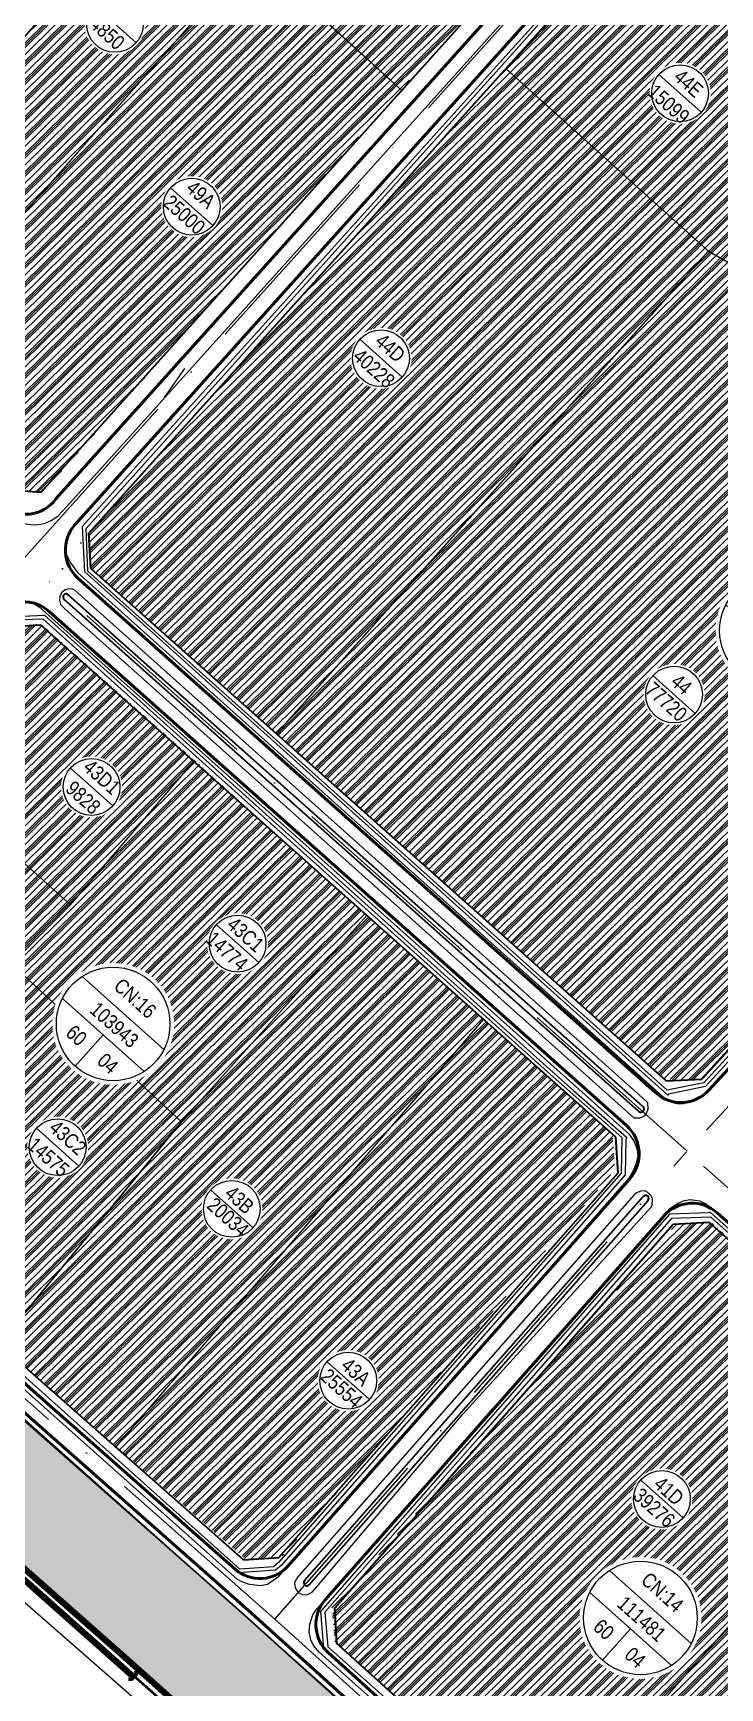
# Model space of a CAD drawing. Extents: x 577299 to 581055, y 2342699 to 2346415.
# Drawn here: x 578170 to 578498, y 2344859 to 2345650 of the extents above; entities that cross this region are included whole.
import ezdxf
from ezdxf.enums import TextEntityAlignment as Align

# ---------------------------------------------------------------- set-up
doc = ezdxf.new("R2010")
doc.units = 0
doc.header["$LTSCALE"] = 10
doc.header["$MEASUREMENT"] = 0
doc.set_wipeout_variables(frame=1)
for name, pattern in [('ACAD_ISO10W100', [18, 12, -3, 0, -3]), ('CENTER', [2, 1.25, -0.25, 0.25, -0.25]), ('DUONG_MON', [3.5, 0, -1.5, 2]), ('DUONGDUT', [0.1875, 0.125, -0.0625])]:
    doc.linetypes.add(name, pattern=pattern)
for name, color, linetype in [('cayxanh', 74, 'Continuous'), ('DG-MON', 8, 'DUONG_MON'), ('dientich', 11, 'Continuous'), ('DUONG', 7, 'Continuous'), ('HTCN', 192, 'Continuous'), ('HTRanhTN', 147, 'Continuous'), ('KYHIEU', 2, 'Continuous'), ('Lopduong', 7, 'Continuous'), ('THUAbo', 8, 'Continuous'), ('Tim dg', 6, 'CENTER')]:
    doc.layers.add(name, color=color, linetype=linetype)
for name, color, linetype, lineweight in [('dqh', 7, 'Continuous', 60), ('DuongQH', 7, 'Continuous', 60), ('r-g-t-ke', 7, 'Continuous', 20), ('whe', 142, 'Continuous', 35), ('wlong-duong', 40, 'Continuous', 53)]:
    doc.layers.add(name, color=color, linetype=linetype, lineweight=lineweight)
doc.styles.add('CHUHOA', font='VHARIALN.TTF')
doc.linetypes.add('BOCAP_XAY', pattern='A,0.75,[147,LTTLL.SHX,S=0.1,R=0,X=0,Y=0],0.75', length=1.5)
pattern_1 = [(359.58224145, (-17089.4939, 4285.579), (0.015785906, 2.1650059602), [1.25, -1.25]), (59.58224145, (-17089.4939, 4285.579), (-1.8670572079, 1.0961739756), [1.25, -1.25]), (119.58224145, (-17088.861, 4286.657), (-1.8828431138, -1.0688319845), [1.25, -1.25])]
pattern_2 = [(44.58224145, (-17089.494, 4285.579), (-4.387077064, 4.451522755), []), (44.58224145, (-17090.042, 4286.1354), (-4.387077064, 4.451522755), []), (44.58224145, (-17090.5906, 4286.692), (-4.387077064, 4.451522755), []), (44.58224145, (-17092.236, 4288.361), (-4.387077064, 4.451522755), [])]

# ---------------------------------------------------------------- blocks, each defined once
blk = doc.blocks.new('KH1')
blk.add_wipeout([(-9.82, 12.4), (-7.93, 13.63), (-6.29, 14.44), (-4.99, 14.94), (-3.04, 15.48), (-1.68, 15.72), (0.63, 15.87), (0.63, 15.87), (2.71, 15.75), (4.26, 15.49), (5.93, 15.05), (8.15, 14.17), (9.75, 13.31), (11.43, 12.14), (13.03, 10.71), (14.25, 9.35), (15.37, 7.79), (16.16, 6.43), (17.22, 3.92), (17.76, 1.91), (18.06, -0.17), (18.11, -1.61), (17.9, -4.33), (17.43, -6.45), (16.65, -8.61), (15.72, -10.44), (13.85, -13.06), (12.15, -14.77), (10.19, -16.25), (7.41, -17.72), (5.48, -18.4), (3.56, -18.84), (0.63, -19.09), (-2.13, -18.87), (-3.95, -18.48), (-5.71, -17.9), (-7.11, -17.28), (-8.47, -16.54), (-10.17, -15.36), (-10.17, -15.36), (-12.95, -12.62), (-14.19, -10.88), (-15.36, -8.66), (-16.14, -6.54), (-16.76, -3.35), (-16.76, -1.61), (-16.64, 1.08), (-16.23, 3), (-15.03, 6.15), (-13.34, 8.89), (-12.06, 10.41)])
blk.add_line((16.91, -1.61), (-15.64, -1.61))
blk.add_circle((0.63, -1.61), 16.27)
blk = doc.blocks.new('vfgf')
blk.add_wipeout([(582058.18, 2343877.06), (582061.89, 2343876.51), (582064.83, 2343875.73), (582067.01, 2343874.92), (582070.04, 2343873.45), (582072.01, 2343872.24), (582075.07, 2343869.89), (582075.07, 2343869.89), (582077.53, 2343867.45), (582079.19, 2343865.41), (582080.79, 2343863.02), (582082.6, 2343859.49), (582083.64, 2343856.63), (582084.46, 2343853.32), (582084.89, 2343849.78), (582084.92, 2343846.73), (582084.6, 2343843.54), (582084.08, 2343840.98), (582082.65, 2343836.67), (582081.11, 2343833.56), (582079.19, 2343830.63), (582077.68, 2343828.77), (582074.42, 2343825.6), (582071.5, 2343823.47), (582068.13, 2343821.62), (582064.96, 2343820.36), (582059.73, 2343819.15), (582055.72, 2343818.89), (582051.64, 2343819.19), (582046.54, 2343820.4), (582043.38, 2343821.67), (582040.48, 2343823.24), (582036.56, 2343826.15), (582033.34, 2343829.47), (582031.5, 2343831.97), (582029.93, 2343834.64), (582028.86, 2343836.95), (582027.99, 2343839.37), (582027.16, 2343842.72), (582027.16, 2343842.72), (582026.7, 2343849.21), (582027.06, 2343852.74), (582028.04, 2343856.83), (582029.4, 2343860.32), (582032.14, 2343865), (582034.05, 2343867.18), (582037.16, 2343870.41), (582039.8, 2343872.36), (582044.76, 2343874.98), (582049.89, 2343876.55), (582053.18, 2343877.04)]).dxf.layer = 'KYHIEU'
at = {"layer": 'KYHIEU'}
for p, q in [((582080.12, 2343835.99), (582040.8, 2343870.61)), ((582070.82, 2343825.43), (582031.51, 2343860.05)), ((582051.16, 2343842.74), (582037.89, 2343827.67))]:
    blk.add_line(p, q, dxfattribs=at)
blk.add_circle((582055.81, 2343848.02), 27.12, dxfattribs=at)

msp = doc.modelspace()

# ---------------------------------------------------------------- hatches: boundary and pattern name
at = {"layer": 'cayxanh'}
h = msp.add_hatch(dxfattribs=at)
h.set_pattern_fill('STARS', color=256, scale=10, angle=-0.41776, style=0)
h.set_pattern_definition(pattern_1)
h.paths.add_polyline_path([(577985.25, 2345146.08), (577921.48, 2345132.19), (578203.14, 2344883.36), (578244.43, 2344917.21)])
h = msp.add_hatch(dxfattribs=at)
h.set_pattern_fill('STARS', color=256, scale=10, angle=-0.41776, style=0)
h.set_pattern_definition(pattern_1)
h.paths.add_polyline_path([(578287.79, 2344878.93), (578244.43, 2344917.21), (578203.14, 2344883.36), (578215.38, 2344872.55), (578330.82, 2344769.37), (578382.92, 2344793.14)])
at = {"layer": 'HTCN'}
h = msp.add_hatch(dxfattribs=at)
h.set_pattern_fill('PLASTI', color=256, scale=25, angle=44.58224, style=0)
h.set_pattern_definition(pattern_2)
h.paths.add_polyline_path([(578193.44, 2345760.85), (578230.58, 2345801.24), (578382.58, 2345663.57), (578345.6, 2345622.68)])
h = msp.add_hatch(dxfattribs=at)
h.set_pattern_fill('PLASTI', color=256, scale=25, angle=44.58224, style=0)
h.set_pattern_definition(pattern_2)
h.paths.add_polyline_path([(578233.37, 2345724.6), (578274.61, 2345687.15), (578095.84, 2345484.67), (578054.59, 2345521.62)])
h = msp.add_hatch(dxfattribs=at)
h.set_pattern_fill('PLASTI', color=256, scale=25, angle=44.58224, style=0)
h.set_pattern_definition(pattern_2)
h.paths.add_polyline_path([(578395.81, 2345632.63), (578461.98, 2345706.89), (578574.88, 2345605.5), (578525.08, 2345549.7), (578511.77, 2345534.63), (578492.57, 2345545.37)])
h = msp.add_hatch(dxfattribs=at)
h.set_pattern_fill('PLASTI', color=256, scale=25, angle=44.58224, style=0)
h.set_pattern_definition(pattern_2)
h.paths.add_polyline_path([(578095.84, 2345484.67), (578155.12, 2345431.7), (578174.63, 2345430.34), (578345.6, 2345622.68), (578274.8, 2345687.37)])
h = msp.add_hatch(dxfattribs=at)
h.set_pattern_fill('PLASTI', color=256, scale=25, angle=44.58224, style=0)
h.set_pattern_definition(pattern_2)
h.paths.add_polyline_path([(578196.37, 2345410.47), (578197.78, 2345393.22), (578286.51, 2345315.17), (578492.57, 2345545.37), (578395.82, 2345632.64)])
h = msp.add_hatch(dxfattribs=at)
h.set_pattern_fill('PLASTI', color=256, scale=25, angle=44.58224, style=0)
h.set_pattern_definition(pattern_2)
h.paths.add_polyline_path([(578472.2, 2345149.94), (578489.12, 2345149.6), (578531.72, 2345196.66), (578557.8, 2345223.47), (578607.32, 2345270.76), (578639.36, 2345299.3), (578680.11, 2345336.76), (578526.21, 2345474.79), (578528.15, 2345478.45), (578563.34, 2345515.33), (578524.97, 2345549.57), (578511.77, 2345534.63), (578492.57, 2345545.37), (578286.5, 2345315.16)])
h = msp.add_hatch(dxfattribs=at)
h.set_pattern_fill('PLASTI', color=256, scale=25, angle=44.58224, style=0)
h.set_pattern_definition(pattern_2)
h.paths.add_polyline_path([(578105.61, 2345307.32), (578187.97, 2345233.23), (578247.24, 2345302.23), (578173.79, 2345367.47), (578156.87, 2345365.92)])
h = msp.add_hatch(dxfattribs=at)
h.set_pattern_fill('PLASTI', color=256, scale=25, angle=44.58224, style=0)
h.set_pattern_definition(pattern_2)
h.paths.add_polyline_path([(578105.61, 2345307.32), (578049.24, 2345242.95), (578132.38, 2345171.61), (578159.75, 2345205.05), (578187.97, 2345233.23)])
h = msp.add_hatch(dxfattribs=at)
h.set_pattern_fill('PLASTI', color=256, scale=25, angle=44.58224, style=0)
h.set_pattern_definition(pattern_2)
h.paths.add_polyline_path([(578159.75, 2345205.05), (578187.97, 2345233.23), (578247.25, 2345302.22), (578329.2, 2345227.95), (578240.87, 2345129.71)])
h = msp.add_hatch(dxfattribs=at)
h.set_pattern_fill('PLASTI', color=256, scale=25, angle=44.58224, style=0)
h.set_pattern_definition(pattern_2)
h.paths.add_polyline_path([(578153.67, 2345023.54), (578209.85, 2344974.56), (578385.13, 2345178.57), (578329.6, 2345228.4), (578240.87, 2345129.71)])
h = msp.add_hatch(dxfattribs=at)
h.set_pattern_fill('PLASTI', color=256, scale=25, angle=44.58224, style=0)
h.set_pattern_definition(pattern_2)
h.paths.add_polyline_path([(578070.97, 2345096.61), (578153.67, 2345023.54), (578240.87, 2345129.71), (578159.75, 2345205.05)])
h = msp.add_hatch(dxfattribs=at)
h.set_pattern_fill('PLASTI', color=256, scale=25, angle=44.58224, style=0)
h.set_pattern_definition(pattern_2)
h.paths.add_polyline_path([(578385.13, 2345178.57), (578446.74, 2345123.42), (578447.81, 2345106.68), (578289.06, 2344922.34), (578271.95, 2344920.4), (578209.88, 2344974.6)])
h = msp.add_hatch(dxfattribs=at)
h.set_pattern_fill('PLASTI', color=256, scale=25, angle=44.58224, style=0)
h.set_pattern_definition(pattern_2)
h.paths.add_polyline_path([(578314.1, 2344881.39), (578312.69, 2344897.96), (578477, 2345080.53), (578494.15, 2345081.41), (578593.61, 2344991.75), (578414.14, 2344789.37)])
h = msp.add_hatch(dxfattribs=at)
h.set_pattern_fill('PLASTI', color=256, scale=25, angle=44.58224, style=0)
h.set_pattern_definition(pattern_2)
h.paths.add_polyline_path([(578414.14, 2344789.37), (578455.5, 2344752.44), (578635.57, 2344954.03), (578593.62, 2344991.76)])

# ---------------------------------------------------------------- linework, layer by layer
at = {"layer": 'DG-MON', "extrusion": (0.002986, 0.010064, 0.999945), "elevation": -7.89}
msp.add_lwpolyline([(578256.94, 2345512.29), (578257.24, 2345512.73), (578279.5, 2345544.1)], dxfattribs=at)
at = {"layer": 'dientich', "extrusion": (-1.38117e-05, 2.8119e-05, 1), "elevation": 57.97}
for points in [[(578462.27, 2345706.63), (578515.62, 2345765.32), (578532.71, 2345766.56), (578713.02, 2345616.51), (578645.35, 2345542.21)], [(578396.09, 2345632.37), (578462.27, 2345706.63), (578575.16, 2345605.24), (578525.37, 2345549.44), (578512.05, 2345534.37), (578492.85, 2345545.11)]]:
    msp.add_lwpolyline(points, close=True, dxfattribs=at)
at = {"layer": 'DUONG', "extrusion": (-8.80861e-05, -0.0001149, 1), "elevation": 1.01}
msp.add_lwpolyline([(577927.16, 2345118.96), (578026.79, 2345025.37), (578160.78, 2344904.4), (578164.74, 2344901.39), (578250.24, 2344826.57), (578473.62, 2344628.34), (578555.19, 2344558.85), (578559.81, 2344556.29), (578572.25, 2344545.36), (578574.6, 2344543.57), (578724.4, 2344409.55), (578728.5, 2344405.51)], dxfattribs=at)
at = {"layer": 'DuongQH', "extrusion": (-4.70424e-05, -0.000153262, 1), "elevation": 0.15}
msp.add_lwpolyline([(578219.17, 2344867.43), (578219.52, 2344865.97), (578217.18, 2344863.46), (578215.67, 2344863.31)], dxfattribs=at)
at = {"layer": 'HTRanhTN', "linetype": 'BOCAP_XAY', "ltscale": 0.5}
for points in [[(578504.94, 2345759.62), (578392.76, 2345635.41)], [(578393.81, 2345634.14), (578505.39, 2345758.87)], [(578794.64, 2345438.14), (578545.13, 2345205.36), (578491.13, 2345146.55), (578473.47, 2345142.78), (578473.11, 2345142.35), (578194.7, 2345392.24), (578193.63, 2345414.15), (578392.77, 2345635.42)], [(578793.2, 2345439.66), (578544.83, 2345207.8), (578490.25, 2345148.31), (578472.8, 2345144.79), (578472.8, 2345144.79), (578196.25, 2345392.68), (578195.33, 2345413.07), (578393.82, 2345634.15)], [(578452.71, 2345104.35), (578288.57, 2344917.78), (578285.81, 2344915.51), (578267.99, 2344914.23), (578147.53, 2345021.93), (577990.87, 2345161.12), (577989.47, 2345180.46), (578064.17, 2345266.79), (578154.63, 2345370.63)], [(578450.87, 2345105.18), (578287.17, 2344919.15), (578284.82, 2344917.11), (578268.7, 2344916.06), (578148.24, 2345023.76), (577992.04, 2345162.59), (577991.1, 2345180.26), (578065.29, 2345265.63), (578155.54, 2345369.21)], [(578154.63, 2345370.63), (578175.42, 2345371.53), (578416.8, 2345154.66)], [(578155.54, 2345369.21), (578174.76, 2345369.89), (578415.62, 2345153.53)], [(578415.62, 2345153.53), (578426.42, 2345143.96)], [(578428.06, 2345144.68), (578416.8, 2345154.66)], [(578426.42, 2345143.96), (578451.15, 2345122.21), (578451.15, 2345122.21), (578450.87, 2345105.18)], [(578428.06, 2345144.68), (578453.49, 2345122.19), (578452.99, 2345121.38), (578452.71, 2345104.35)], [(578492.78, 2345086.19), (578473.92, 2345085.52), (578382.73, 2344981.71), (578307.26, 2344895.75), (578308.73, 2344877.98), (578617.96, 2344603.14)], [(578537.05, 2345045.49), (578493.61, 2345084.16), (578474.91, 2345083.49), (578383.72, 2344979.68), (578309.34, 2344895.44), (578310.77, 2344878.93), (578619.34, 2344604.58)], [(578537.86, 2345046.57), (578493.31, 2345086.52)]]:
    msp.add_lwpolyline(points, dxfattribs=at)
at = {"layer": 'Lopduong'}
for points in [[(578381.48, 2345640.65), (578492.13, 2345764.29), (578495.86, 2345770.46), (578494.3, 2345777.3), (578492.77, 2345780.22), (578441.67, 2345825.3)], [(578388.21, 2345635.83), (578498.13, 2345758.92), (578507.04, 2345765.56)], [(578152.32, 2345426.87), (578162.78, 2345417.42), (578165.38, 2345415.62), (578167.38, 2345415.04), (578170.56, 2345414.72), (578173.68, 2345415.01), (578175.8, 2345415.52), (578178.97, 2345416.93), (578182, 2345419.05), (578187.53, 2345425.02), (578381.49, 2345640.67)], [(578388.22, 2345635.85), (578190.13, 2345415.13)], [(578190.13, 2345415.13), (578186.57, 2345409.94), (578185.46, 2345406.9), (578185.36, 2345403.32), (578185.97, 2345400.26), (578187.89, 2345396.65), (578191.36, 2345391.89), (578195.5, 2345388.23), (578470.76, 2345141.78), (578473.54, 2345139.85), (578475.47, 2345138.9), (578477.47, 2345138.38), (578480.56, 2345138.32), (578487.19, 2345140.26), (578490.7, 2345142.44), (578544.36, 2345201.16), (578561.31, 2345219.03), (578796.51, 2345436.79)], [(578456.84, 2345131.55), (578459.83, 2345131.53), (578461.75, 2345132.27), (578462.8, 2345133.51), (578463.66, 2345135.73), (578463.52, 2345138.65), (578462.7, 2345139.58), (578277.69, 2345305.06), (578190.18, 2345383.46), (578188.96, 2345384.1), (578187.53, 2345384.25), (578185.32, 2345383.65), (578183.57, 2345382.26), (578182.8, 2345380.5), (578182.58, 2345378.61), (578183.08, 2345376.62), (578185.15, 2345374.64), (578456.84, 2345131.55)], [(578504.78, 2344686.26), (578287.79, 2344878.93), (578139.65, 2345010.9), (577973.18, 2345159.33), (577834.31, 2345282.25), (577728.36, 2345375.87)], [(578167.69, 2345377.96), (578170.15, 2345377.37), (578172.99, 2345375.66), (578454.62, 2345123.7)], [(578470.76, 2345141.78), (578473.54, 2345139.85), (578475.47, 2345138.9), (578477.47, 2345138.38), (578480.56, 2345138.32), (578487.19, 2345140.26), (578490.7, 2345142.44)], [(578454.62, 2345123.7), (578456.96, 2345120.27), (578458.48, 2345116.46), (578458.83, 2345113.36), (578458.2, 2345110.31), (578456.73, 2345106.52), (578454.6, 2345102.94), (578362.8, 2344998.46), (578286.68, 2344911.99), (578281.96, 2344908.7), (578278.41, 2344908.06), (578273.44, 2344908.73), (578269.32, 2344910.05), (578267.61, 2344911), (578146.05, 2345019.27)], [(578464.96, 2345088.76), (578465.66, 2345089.91), (578465.73, 2345092.89), (578465.18, 2345094.32), (578463.59, 2345095.9), (578462.09, 2345096.68), (578460.29, 2345096.6), (578458.21, 2345095.74), (578457.05, 2345094.83), (578368.52, 2344994.36), (578296.36, 2344912.13), (578294.92, 2344909.62), (578295.16, 2344907.06), (578296.65, 2344904.87), (578298.67, 2344903.86), (578300.77, 2344903.73), (578303.25, 2344905.1), (578305.49, 2344907.58), (578375.18, 2344989.99), (578464.96, 2345088.76)], [(578474.09, 2345088.3), (578478.11, 2345090.75), (578481.03, 2345092), (578483.78, 2345092.48), (578488.26, 2345091.86), (578491.65, 2345090.33)], [(578491.65, 2345090.33), (578638.39, 2344959.69), (578675.42, 2344926.99), (578766.34, 2344845.76), (578970.47, 2344663.63)], [(578969.29, 2344644.13), (578863.37, 2344542.02), (578787.93, 2344469.52), (578783.42, 2344466.22), (578777.26, 2344463.96), (578770.73, 2344465.07), (578765.97, 2344468.32), (578607.64, 2344608.9), (578512.75, 2344693.14), (578306.73, 2344876.23), (578304.01, 2344879.6), (578302.64, 2344882.3), (578301.94, 2344886.13), (578302.16, 2344889.81), (578303.63, 2344894.21), (578305.56, 2344897.14), (578310.59, 2344902.87), (578388.97, 2344991.88), (578474.09, 2345088.3)], [(578493.31, 2345086.52), (578492.78, 2345086.19)]]:
    msp.add_lwpolyline(points, dxfattribs=at)
at = {"layer": 'THUAbo', "extrusion": (0.002986, 0.010064, 0.999945), "elevation": -7.89}
msp.add_lwpolyline([(578315.48, 2345608.34), (578305.74, 2345594.44)], dxfattribs=at)
at = {"layer": 'Tim dg', "linetype": 'ACAD_ISO10W100', "ltscale": 0.8}
for p, q in [((578556.32, 2345196.43), (578482.07, 2345115.31)), ((578775.34, 2344450.4), (578285.46, 2344892.2))]:
    msp.add_line(p, q, dxfattribs=at)
at = {"layer": 'whe'}
for p, q in [((578155.19, 2345431.71), (578173.85, 2345430.41, 0)), ((578543.55, 2345209.14), (578489.36, 2345150.03)), ((578472.29, 2345149.16), (578489.36, 2345150.03)), ((578449.37, 2345105.3), (578448.34, 2345122.28)), ((578475.73, 2345080.76), (578492.62, 2345081.77)), ((578270.45, 2344920.52), (578287.38, 2344921.58)), ((578776.83, 2344437.96), (578270.92, 2344894.11)), ((578315.14, 2344880.49), (578314.16, 2344897.52)), ((578765.58, 2344474.35), (578315.14, 2344880.49))]:
    msp.add_line(p, q, dxfattribs=at)
at = {"layer": 'whe', "extrusion": (2.60496e-08, -2.33924e-08, 1)}
msp.add_line((578197.54, 2345393.92, 0), (578196.6, 2345410.84, 0), dxfattribs=at)
at = {"layer": 'whe', "extrusion": (-3.29589e-07, -3.85832e-07, 1)}
msp.add_line((578173.75, 2345366.9, 0), (578156.95, 2345365.8, 0), dxfattribs=at)
at = {"layer": 'whe'}
for centre, start, end in [((578185.86, 2345380.23), 48.30362, 228.30362), ((578460.31, 2345135.72), 228.30362, 48.30362), ((578462.52, 2345093), 318.59619, 138.59619), ((578300.77, 2344909.54), 138.59619, 318.59619)]:
    msp.add_arc(centre, 1.5, start, end, dxfattribs=at)
at = {"layer": 'wlong-duong'}
for p, q in [((578547.8, 2345204.9), (578492.65, 2345144.74)), ((578964.42, 2344668.66), (578496.67, 2345086.19)), ((578771.57, 2344446.74), (578272.91, 2344896.35)), ((578762.15, 2344469.36), (578311.02, 2344876.12))]:
    msp.add_line(p, q, dxfattribs=at)
for centre, radius, start, end in [((578166.43, 2345437.86, 0), 18.08, 228.24786, 323.41011), ((578479.38, 2345156.9), 18, 228.30362, 317.48652), ((578441.4, 2345114.4), 18, 318.59619, 48.30362), ((578484.68, 2345072.77), 18, 48.2467, 138.59619), ((578278.38, 2344929.52, 0), 18, 228.58261, 318.59619), ((578323.08, 2344889.49), 18, 138.59619, 227.96083)]:
    msp.add_arc(centre, radius, start, end, dxfattribs=at)
at = {"layer": 'wlong-duong', "extrusion": (2.55336e-08, -2.29291e-08, 1)}
msp.add_arc((578203.43, 2345402.73, -0.04), 18, 138.0763, 228.30362, dxfattribs=at)
at = {"layer": 'wlong-duong', "extrusion": (-8.26935e-07, -9.2825e-07, 1)}
msp.add_arc((578165.77, 2345359.95, -2.66), 18, 48.30362, 139.19487, dxfattribs=at)

# ---------------------------------------------------------------- next in the draw order: block references
at = {"layer": 'KYHIEU', "xscale": 0.833333333333181, "yscale": 0.833333333333181, "zscale": 0.833333333333181, "rotation": 318.2146987994943}
for p in [(578209.59, 2345655.33), (578246.32, 2345568.06), (578336.68, 2345495.65), (578476.6, 2345335.06), (578198.46, 2345290.92), (578268.17, 2345216.1), (578182.31, 2345118.89), (578265.44, 2345089.44), (578321.01, 2345007.4), (578470.76, 2344950.86)]:
    msp.add_blockref('KH1', p, dxfattribs=at)

# ---------------------------------------------------------------- next in the draw order: linework, layer by layer
at = {"layer": 'dientich', "extrusion": (-1.38117e-05, 2.8119e-05, 1)}
for points, elevation in [([(577972.5, 2345594.92), (578013.69, 2345558.14), (578193.07, 2345761.16), (578152.36, 2345798.02)], 0.36), ([(578193.8, 2345760.52), (578230.58, 2345801.24), (578382.96, 2345663.23), (578346.13, 2345622.21)], 0.36), ([(578013.7, 2345558.15), (578054.77, 2345521.41), (578233.37, 2345724.6), (578193.07, 2345761.16)], 0.36), ([(578233.37, 2345724.6), (578274.61, 2345687.15), (578095.84, 2345484.67), (578054.59, 2345521.62)], 0.36), ([(578095.84, 2345484.67), (578155.12, 2345431.7), (578173.85, 2345430.41), (578346.13, 2345622.21), (578274.8, 2345687.37)], 0.36), ([(578196.6, 2345410.83), (578197.54, 2345393.92), (578286.26, 2345314.88), (578492.57, 2345545.37), (578395.82, 2345632.64)], 0.36), ([(578472.17, 2345149.29), (578489.23, 2345150.16), (578531.6, 2345196.79), (578557.68, 2345223.6), (578607.2, 2345270.89), (578639.24, 2345299.43), (578679.99, 2345336.88), (578526.09, 2345474.92), (578528.03, 2345478.58), (578563.21, 2345515.46), (578524.85, 2345549.7), (578511.65, 2345534.76), (578492.45, 2345545.5), (578286.14, 2345315.01)], 57.96), ([(578106.09, 2345306.89), (578187.97, 2345233.23), (578246.85, 2345301.78), (578173.75, 2345366.9), (578156.95, 2345365.8)], 0.36), ([(578106.09, 2345306.89), (578050.19, 2345242.14), (578132.38, 2345171.61), (578159.75, 2345205.05), (578187.97, 2345233.23)], 0.36), ([(578159.75, 2345205.05), (578187.97, 2345233.23), (578246.85, 2345301.78), (578329.43, 2345228.21), (578240.87, 2345129.71)], 0.36), ([(578153.67, 2345023.54), (578209.56, 2344974.24), (578385.13, 2345178.57), (578329.43, 2345228.21), (578240.87, 2345129.71)], 0.36), ([(578070.97, 2345096.61), (578153.67, 2345023.54), (578240.87, 2345129.71), (578159.75, 2345205.05)], 0.36), ([(578385.13, 2345178.57), (578448.34, 2345122.28), (578449.37, 2345105.29), (578287.38, 2344921.58), (578270.45, 2344920.52), (578209.56, 2344974.24)], 0.36), ([(578315.14, 2344880.49), (578314.16, 2344897.52), (578475.73, 2345080.76), (578492.62, 2345081.77), (578593.61, 2344991.75), (578415.06, 2344790.39)], 0.36), ([(578415.06, 2344790.39), (578456.25, 2344753.26), (578635.57, 2344954.03), (578593.62, 2344991.75)], 0.36), ([(578456.25, 2344753.26), (578513.49, 2344701.64), (578692.06, 2344902.94), (578635.55, 2344954.1)], 0.36)]:
    msp.add_lwpolyline(points, close=True, dxfattribs=dict(at, elevation=elevation))
at = {"layer": 'DuongQH', "linetype": 'DUONGDUT', "ltscale": 100, "extrusion": (-4.70424e-05, -0.000153262, 1), "const_width": 1.2, "elevation": 0.15}
msp.add_lwpolyline([(577577.5, 2345433.97), (578218.16, 2344864.51)], dxfattribs=at)
at = {"layer": 'DuongQH', "color": 33, "extrusion": (-4.70424e-05, -0.000153262, 1), "elevation": 0.15}
for points in [[(577577.23, 2345433.41), (578217.74, 2344864.06)], [(577577.78, 2345434.54), (578218.6, 2344864.98)]]:
    msp.add_lwpolyline(points, dxfattribs=at)
at = {"layer": 'DuongQH', "linetype": 'DUONGDUT', "ltscale": 30, "extrusion": (-8.80861e-05, -0.0001149, 1), "const_width": 1.2, "elevation": 1.01}
msp.add_lwpolyline([(578565.66, 2344555.5), (577830.41, 2345210.57)], dxfattribs=at)
at = {"layer": 'r-g-t-ke', "linetype": 'DUONGDUT', "ltscale": 30, "const_width": 3}
msp.add_lwpolyline([(577656.29, 2345377.4), (577771.58, 2345264.61), (577928.48, 2345125.95), (578215.38, 2344872.55), (578478.27, 2344637.61), (578616.03, 2344514.4), (578830.95, 2344323.08), (579131.08, 2344057.44), (579575.3, 2343662.93), (579846.13, 2343421.45)], dxfattribs=at)
at = {"layer": 'Tim dg', "linetype": 'ACAD_ISO10W100', "ltscale": 0.8}
for p, q in [((578165.41, 2345398.55, 0), (578356.39, 2345611.23, 0)), ((578482.3, 2345115.57), (578165.41, 2345398.55, 0)), ((578285.46, 2344892.2), (577954.65, 2345184.14)), ((578285.46, 2344892.2), (578482.07, 2345115.31)), ((578991.61, 2344660.47), (578482.3, 2345115.57))]:
    msp.add_line(p, q, dxfattribs=at)
at = {"layer": 'whe'}
for p, q in [((578173.85, 2345430.41, 0), (578345.23, 2345621.25, 0)), ((578196.6, 2345410.84, 0), (578367.55, 2345601.21, 0)), ((578472.29, 2345149.16), (578197.54, 2345393.92, 0)), ((578459.32, 2345134.6), (578184.86, 2345379.11)), ((578461.31, 2345136.84), (578186.85, 2345381.35)), ((578448.34, 2345122.28), (578173.75, 2345366.9, 0)), ((578270.92, 2344894.11), (577952.02, 2345175.42)), ((578270.45, 2344920.52), (577996.79, 2345161.93, 0)), ((578287.38, 2344921.58), (578449.37, 2345105.3)), ((578299.64, 2344910.54), (578461.4, 2345093.99)), ((578301.89, 2344908.55), (578463.65, 2345092)), ((578314.16, 2344897.52), (578475.73, 2345080.76)), ((578961.1, 2344663.58), (578492.62, 2345081.77))]:
    msp.add_line(p, q, dxfattribs=at)
at = {"layer": 'wlong-duong'}
for p, q in [((578180.95, 2345427.09, 0), (578350.81, 2345616.24, 0)), ((578190.04, 2345414.76, 0), (578361.97, 2345606.22, 0)), ((578467.41, 2345143.46), (578191.46, 2345389.29, 0)), ((578453.37, 2345127.84), (578177.74, 2345373.39)), ((578272.91, 2344896.35), (577954.01, 2345177.66)), ((578266.48, 2344916.02), (577991.6, 2345158.51, 0)), ((578291.89, 2344917.62), (578454.9, 2345102.5)), ((578309.58, 2344901.39), (578471.18, 2345084.67))]:
    msp.add_line(p, q, dxfattribs=at)

# ---------------------------------------------------------------- next in the draw order: texts
at = {"layer": 'dientich', "extrusion": (-1.38117e-05, 2.8119e-05, 1), "style": 'CHUHOA'}
for s, p in [('14850', (578193.22, 2345655.89, 63.92)), ('25000', (578231.68, 2345567.72, 63.92)), ('40228', (578322.21, 2345494.31, 63.92)), ('77720', (578461.79, 2345335.1, 63.92)), ('9828', (578185.04, 2345287.87, 63.92)), ('14774', (578252.07, 2345215.91, 63.92)), ('14575', (578166.81, 2345117.63, 63.92)), ('20034', (578252.5, 2345088.93, 63.92)), ('25554', (578306.77, 2345007.18, 63.92)), ('39276', (578455.98, 2344950.22, 63.92))]:
    msp.add_text(s, height=7, rotation=318.21461, dxfattribs=at).set_placement(p)
at = {"layer": 'dqh', "color": 7, "lineweight": 25, "extrusion": (-8.81556e-05, -0.000114846, 1), "char_height": 7, "width": 1263.0543, "attachment_point": 5, "text_direction": (0.745647, -0.666341, -1.1e-05), "style": 'CHUHOA'}
for s, insert in [('49A', (578250.19, 2345572.5, -306.32)), ('44D', (578340.62, 2345499.27, -306.32)), ('44', (578479.64, 2345338.58, 15.03)), ('43D1', (578202.86, 2345294.3, 14.99)), ('43C1', (578271.48, 2345219.09, 14.99)), ('43C2', (578186.62, 2345122.06, 14.99)), ('43B', (578268.56, 2345092.4, 24.12)), ('43A', (578324.16, 2345010.21, 14.99)), ('41D', (578473.66, 2344953.43, 14.99))]:
    msp.add_mtext(s, dxfattribs=dict(at, insert=insert))

# ---------------------------------------------------------------- next in the draw order: block references
at = {"layer": 'KYHIEU', "xscale": 0.833333333333181, "yscale": 0.833333333333181, "zscale": 0.833333333333181, "rotation": 318.2146987994943}
msp.add_blockref('KH1', (578479.49, 2345622.19, 321.48), dxfattribs=at)
at = {"layer": 'whe', "rotation": 359.5822414465865}
for p in [(-20604.82, 5822.43), (-20921.53, 5634.55), (-20669.75, 5350.87)]:
    msp.add_blockref('vfgf', p, dxfattribs=at)

# ---------------------------------------------------------------- next in the draw order: linework, layer by layer
at = {"layer": 'Tim dg', "linetype": 'ACAD_ISO10W100', "ltscale": 0.8}
msp.add_line((578519.22, 2345792.5), (578355.17, 2345609.83), dxfattribs=at)
at = {"layer": 'Tim dg', "linetype": 'Continuous', "const_width": 0.1}
msp.add_lwpolyline([(579788.07, 2343537.76), (579526.69, 2343771.99), (579184.66, 2344074.16), (578776.83, 2344437.96), (578287.79, 2344878.93), (577952.02, 2345175.42), (577669.42, 2345428.49), (577669.42, 2345428.49), (577658.12, 2345415.87), (577668.39, 2345395.13), (577656.29, 2345377.4), (577656.29, 2345377.4), (577771.58, 2345264.61), (578215.38, 2344872.55), (578478.27, 2344637.61), (578616.03, 2344514.4), (578830.95, 2344323.08), (579131.08, 2344057.44), (579846.13, 2343421.45)], dxfattribs=at)
at = {"layer": 'whe'}
for p, q in [((578491.82, 2345784.44), (578344.01, 2345619.86)), ((578515.22, 2345765.59), (578366.33, 2345599.81))]:
    msp.add_line(p, q, dxfattribs=at)
at = {"layer": 'wlong-duong'}
for p, q in [((578497.43, 2345779.46), (578349.59, 2345614.84)), ((578509.89, 2345770.89), (578360.75, 2345604.82))]:
    msp.add_line(p, q, dxfattribs=at)

# ---------------------------------------------------------------- next in the draw order: texts
at = {"layer": 'dientich', "extrusion": (-1.38117e-05, 2.8119e-05, 1), "style": 'CHUHOA'}
msp.add_text('15099', height=7, rotation=318.21461, dxfattribs=at).set_placement((578462.96, 2345620.54, -257.56))
at = {"layer": 'dientich', "style": 'CHUHOA'}
for s, p in [('103943', (578208.87, 2345176, 25331.64)), ('111481', (578460.65, 2344892.32, 25331.64))]:
    msp.add_text(s, height=7, rotation=318.21461, dxfattribs=at).set_placement(p, align=Align.MIDDLE_CENTER)
for s, p in [('60', (578185.13, 2345171.28, 25331.64)), ('04', (578200.12, 2345157.89, 25331.64)), ('60', (578436.91, 2344887.6, 25331.64)), ('04', (578451.9, 2344874.21, 25331.64))]:
    msp.add_text(s, height=7, rotation=318.21461, dxfattribs=at).set_placement(p)
at = {"layer": 'dqh', "color": 7, "lineweight": 25, "extrusion": (-8.81556e-05, -0.000114846, 1), "char_height": 7, "width": 1263.0543, "attachment_point": 5, "text_direction": (0.745647, -0.666341, -1.1e-05), "style": 'CHUHOA'}
for s, insert in [('44E', (578483.05, 2345625.62, 330.46)), ('cn:16', (578218.76, 2345188.62, 25346.69)), ('cn:14', (578470.54, 2344904.94, 25346.69))]:
    msp.add_mtext(s, dxfattribs=dict(at, insert=insert))

doc.saveas('drawing.dxf')
